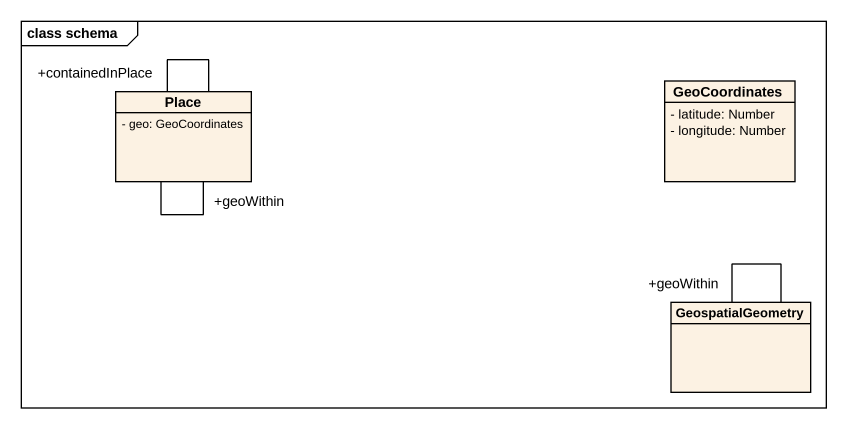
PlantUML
@startuml
mainframe class schema
hide circle
hide empty members
skinparam classAttributeIconSize 0
class Place {
  - geo: GeoCoordinates
}
class GeoCoordinates {
  - latitude: Number
  - longitude: Number
}
class GeospatialGeometry
Place -- "+containedInPlace" Place
Place -- "+geoWithin" Place
GeospatialGeometry -- "+geoWithin" GeospatialGeometry
@enduml
